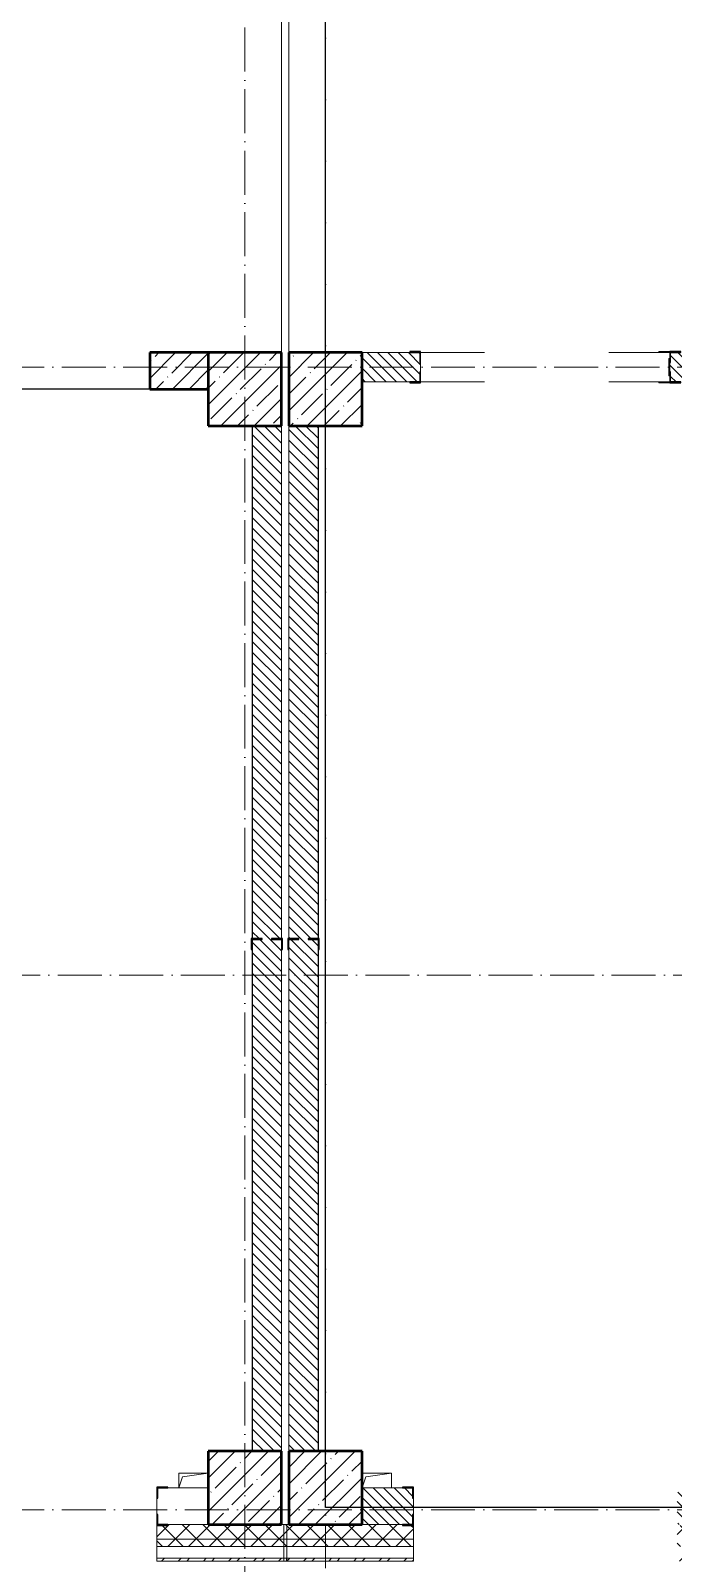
# Model space of a CAD drawing. Header units: millimetres. Extents: x -401725 to 250493, y 305116 to 802890.
# Drawn here: x 27896 to 32283, y 513932 to 524394 of the extents above; entities that cross this region are included whole.
import ezdxf

# ---------------------------------------------------------------- set-up
doc = ezdxf.new("R2010")
doc.units = ezdxf.units.MM
doc.linetypes.add('50_200_ШТРИХ_1Т_ш5_п1_п1_', pattern=[700, 500, -100, 0, -100])
for name, color, linetype, lineweight in [('A-FLOR-____-OTLN', 7, 'Continuous', 9), ('A-GENM-____-MCUT', 7, 'Continuous', 25), ('A-GENM-____-OTLN', 7, 'Continuous', 9), ('A-GENM-____-OTLN-1', 7, 'Continuous', 25), ('A-WALL-____-MCUT', 7, 'Continuous', 13), ('A-WALL-____-MCUT-1', 7, 'Continuous', 9), ('A-WALL-____-MCUT-2', 7, 'Continuous', 50), ('A-WALL-____-OTLN', 7, 'Continuous', 9), ('A-WALL-____-PATT-1', 7, 'Continuous', 9), ('A-WALL-FNSH-MCUT-1', 7, 'Continuous', 9), ('I-WALL-____-OTLN', 7, 'Continuous', 9), ('S-COLS-____-MCUT', 7, 'Continuous', 50), ('S-COLS-____-OTLN', 7, 'Continuous', 9), ('S-GRID-____-OTLN-1', 7, '50_200_ШТРИХ_1Т_ш5_п1_п1_', 9)]:
    doc.layers.add(name, color=color, linetype=linetype, lineweight=lineweight)
pattern_1 = [(135, (-15591.663, 459015.94), (-35.35534, -35.35534), [])]
pattern_2 = [(45, (-15591.66, 459015.94), (-70.71068, 70.71068), []), (135, (-15591.66, 459015.94), (-70.71068, -70.71068), [])]
pattern_3 = [(45, (-15591.66, 459015.94), (-85.53659, 85.53659), []), (45, (-15534.64, 459015.94), (-85.53659, 85.53659), [])]

# ---------------------------------------------------------------- blocks, each defined once
blk = doc.blocks.new('BSC_Колонна _Прямоугольная - 500х500-V15-АР1_План отверстий 2 этажа в осях 1-64_Ю-ЯЯ')
at = {"layer": 'S-COLS-____-OTLN'}
h = blk.add_hatch(dxfattribs=at)
h.set_pattern_fill('FP_24', color=256, style=0, pattern_type=2)
h.set_pattern_definition([(45, (-44950, -55431.04), (-114.04925, 114.04925), []), (45, (-44835.95, -55431.04), (-114.04925, 114.04925), [201.613, -40.323, 3.353, -36.97])])
h.paths.add_polyline_path([(-250, -250), (250, -250), (250, 250), (-250, 250), (-250, 179)], flags=0)
at = {"layer": 'S-COLS-____-MCUT'}
for p, q in [((250, 250), (-250, 250)), ((-250, 250), (-250, -250)), ((250, -250), (250, 250)), ((-250, -250), (250, -250))]:
    blk.add_line(p, q, dxfattribs=at)
blk = doc.blocks.new('BSC_Колонна _Прямоугольная - 500х500-V16-АР1_План отверстий 2 этажа в осях 1-64_Ю-ЯЯ')
at = {"layer": 'S-COLS-____-OTLN'}
h = blk.add_hatch(dxfattribs=at)
h.set_pattern_fill('FP_25', color=256, style=0, pattern_type=2)
h.set_pattern_definition([(45, (-44950, -62931.04), (-114.04925, 114.04925), []), (45, (-44835.95, -62931.04), (-114.04925, 114.04925), [201.613, -40.323, 3.353, -36.97])])
h.paths.add_polyline_path([(-250, -250), (250, -250), (250, 250), (-250, 250)], flags=0)
at = {"layer": 'S-COLS-____-MCUT'}
for p, q in [((250, 250), (-250, 250)), ((-250, 250), (-250, -250)), ((250, -250), (250, 250)), ((-250, -250), (250, -250))]:
    blk.add_line(p, q, dxfattribs=at)
blk = doc.blocks.new('BSC_Колонна _Прямоугольная - 500х500-V71-АР1_План отверстий 2 этажа в осях 1-64_Ю-ЯЯ')
at = {"layer": 'S-COLS-____-OTLN'}
h = blk.add_hatch(dxfattribs=at)
h.set_pattern_fill('FP_83', color=256, style=0, pattern_type=2)
h.set_pattern_definition([(45, (-45500, -55431.04), (-114.04925, 114.04925), []), (45, (-45385.95, -55431.04), (-114.04925, 114.04925), [201.613, -40.323, 3.353, -36.97])])
h.paths.add_polyline_path([(-250, -250), (250, -250), (250, 250), (-250, 250), (-250, 179)], flags=0)
at = {"layer": 'S-COLS-____-MCUT'}
for p, q in [((250, 250), (-250, 250)), ((-250, 250), (-250, -250)), ((250, -250), (250, 250)), ((-250, -250), (250, -250))]:
    blk.add_line(p, q, dxfattribs=at)
blk = doc.blocks.new('BSC_Колонна _Прямоугольная - 500х500-V72-АР1_План отверстий 2 этажа в осях 1-64_Ю-ЯЯ')
at = {"layer": 'S-COLS-____-OTLN'}
h = blk.add_hatch(dxfattribs=at)
h.set_pattern_fill('FP_84', color=256, style=0, pattern_type=2)
h.set_pattern_definition([(45, (-45500, -62931.04), (-114.04925, 114.04925), []), (45, (-45385.95, -62931.04), (-114.04925, 114.04925), [201.613, -40.323, 3.353, -36.97])])
h.paths.add_polyline_path([(-250, -250), (250, -250), (250, 250), (-250, 250)], flags=0)
at = {"layer": 'S-COLS-____-MCUT'}
for p, q in [((250, 250), (-250, 250)), ((-250, 250), (-250, -250)), ((250, -250), (250, 250)), ((-250, -250), (250, -250))]:
    blk.add_line(p, q, dxfattribs=at)
blk = doc.blocks.new('Фахверк_СКБ_Уголок - 250_2700-27497298-АР1_План отверстий 2 этажа в осях 1-64_Ю-ЯЯ')
at = {"layer": 'A-GENM-____-MCUT'}
for p, q in [((200, 181), (125, 181)), ((125, 181), (125, 106)), ((125, 106), (131, 106)), ((131, 106), (131, 175)), ((131, 175), (200, 175)), ((200, 175), (200, 181)), ((131, -6), (125, -6)), ((125, -6), (125, -81)), ((125, -81), (200, -81)), ((131, -75), (131, -6)), ((200, -75), (131, -75)), ((200, -81), (200, -75))]:
    blk.add_line(p, q, dxfattribs=at)
blk = doc.blocks.new('Фахверк_СКБ_Уголок - 200_3960-28268576-АР1_План отверстий 2 этажа в осях 1-64_Ю-ЯЯ')
at = {"layer": 'A-GENM-____-MCUT'}
for p, q in [((200, 156), (125, 156)), ((125, 156), (125, 81)), ((131, 81), (131, 150)), ((131, 150), (200, 150)), ((200, 150), (200, 156)), ((125, 81), (131, 81)), ((131, 19), (125, 19)), ((125, 19), (125, -56)), ((131, -50), (131, 19)), ((125, -56), (200, -56)), ((200, -50), (131, -50)), ((200, -56), (200, -50))]:
    blk.add_line(p, q, dxfattribs=at)
blk = doc.blocks.new('154_Стойка_СКБ_Уголок - СМ-2480_200-28346303-АР1_План отверстий 2 этажа в осях 1-64_Ю-ЯЯ')
at = {"layer": 'A-GENM-____-MCUT'}
for p, q in [((125, 156), (125, 81)), ((200, 156), (125, 156)), ((131, 81), (131, 150)), ((131, 150), (200, 150)), ((200, 150), (200, 156)), ((125, 81), (131, 81)), ((131, 19), (125, 19)), ((125, 19), (125, -56)), ((131, -50), (131, 19)), ((125, -56), (200, -56)), ((200, -50), (131, -50)), ((200, -56), (200, -50))]:
    blk.add_line(p, q, dxfattribs=at)
blk = doc.blocks.new('Стойка_Влож_Полоса боковая - Полоса-V150-АР1_План отверстий 2 этажа в осях 1-64_Ю-ЯЯ')
at = {"layer": 'A-GENM-____-OTLN'}
for p, q in [((-5, 60), (0, 60)), ((-5, -60), (-5, 60)), ((0, 31), (0, -31)), ((0, -60), (-5, -60))]:
    blk.add_line(p, q, dxfattribs=at)
blk = doc.blocks.new('Стойка_Влож_Уголок_Опорный - Уголок-28213941-АР1_План отверстий 2 этажа в осях 1-64_Ю-ЯЯ')
at = {"layer": 'A-GENM-____-OTLN'}
for p, q in [((-212, -6), (-212, 0)), ((0, 0), (0, -6)), ((-212, -75), (-212, -6)), ((-212, -6), (-206, -6)), ((-212, -75), (-206, -75)), ((-6, -6), (0, -6)), ((-6, -75), (0, -75)), ((0, -6), (0, -75))]:
    blk.add_line(p, q, dxfattribs=at)
blk = doc.blocks.new('Фахверк_СКБ_Уголок - 200_3550-28267367-АР1_План отверстий 2 этажа в осях 1-64_Ю-ЯЯ')
at = {"layer": 'A-GENM-____-MCUT'}
for p, q in [((200, 156), (125, 156)), ((125, 156), (125, 81)), ((131, 81), (131, 150)), ((131, 150), (200, 150)), ((200, 150), (200, 156)), ((125, 81), (131, 81)), ((131, 19), (125, 19)), ((125, 19), (125, -56)), ((131, -50), (131, 19)), ((125, -56), (200, -56)), ((200, -50), (131, -50)), ((200, -56), (200, -50))]:
    blk.add_line(p, q, dxfattribs=at)
blk = doc.blocks.new('AR_Отверстие прямоугольное _в плите_ - AR_Отверстие прямоугольное _в плите_-V167-АР1_План отверстий 2 этажа в осях 1-64_Ю-ЯЯ')
at = {"layer": 'A-GENM-____-OTLN'}
for p, q in [((100, 50), (-100, 50)), ((-100, -50), (-75, 25)), ((-75, 25), (100, 50)), ((100, -50), (100, 50))]:
    blk.add_line(p, q, dxfattribs=at)
blk = doc.blocks.new('AR_Отверстие прямоугольное _в плите_ - AR_Отверстие прямоугольное _в плите_-V175-АР1_План отверстий 2 этажа в осях 1-64_Ю-ЯЯ')
at = {"layer": 'A-GENM-____-OTLN'}
for p, q in [((100, 50), (-100, 50)), ((-100, 50), (-100, -50)), ((-100, -50), (-75, 25)), ((-75, 25), (100, 50))]:
    blk.add_line(p, q, dxfattribs=at)
blk = doc.blocks.new('Стены 3 - Стены 4-31194751-АР1_План отверстий 2 этажа в осях 1-64_Ю-ЯЯ')
at = {"layer": 'A-WALL-____-MCUT'}
for p, q in [((-1799, 41030), (-1799, 41010)), ((-1549, 41030), (-1799, 41030)), ((-1799, 41010), (-1549, 41010)), ((-1549, 41010), (-1549, 41030))]:
    blk.add_line(p, q, dxfattribs=at)
blk = doc.blocks.new('2этаж')
at = {"layer": 'S-GRID-____-OTLN-1', "color": 251, "ltscale": 0.6, "true_color": 0x636466}
for p, q in [((29908.3, 549908.8), (29908.3, 512083.3)), ((29358.3, 549620.5), (29358.3, 511907.5)), ((88482.7, 522097), (-20260.4, 522097)), ((59888.4, 517947), (-20260.4, 517947)), ((88482.7, 514297), (-20260.4, 514297))]:
    blk.add_line(p, q, dxfattribs=at)

msp = doc.modelspace()

# ---------------------------------------------------------------- hatches: boundary and pattern name
h = msp.add_hatch()
h.set_pattern_fill('FP_13', color=256, style=0, pattern_type=2)
h.set_pattern_definition([(45, (-15591.66, 459015.94), (-114.04925, 114.04925), []), (45, (-15477.61, 459015.94), (-114.04925, 114.04925), [201.612, -40.322, 3.353, -36.97])])
h.paths.add_polyline_path([(29108.3366, 521946.983), (29108.3366, 522196.983), (28708.3366, 522196.983), (28708.3366, 521946.983)], flags=0)
h.paths.add_polyline_path([(26908.3366, 521946.983), (26908.3366, 522196.983), (23608.3366, 522196.983), (23608.3366, 521946.983), (26813.1715, 521946.983)], flags=0)
at = {"layer": 'A-WALL-____-PATT-1'}
h = msp.add_hatch(dxfattribs=at)
h.set_pattern_fill('FP_6', color=256, style=0, pattern_type=2)
h.set_pattern_definition(pattern_1)
h.paths.add_polyline_path([(32264.3366, 521996.983), (32658.3366, 521996.983), (32658.3366, 522196.983), (32264.3366, 522196.983), (32264.3366, 522127.983), (32258.3366, 522127.983), (32258.3366, 522065.983), (32264.3366, 522065.983), (32264.3366, 522036.983)], flags=0)
h.paths.add_polyline_path([(30158.3366, 521996.983), (30552.3366, 521996.983), (30552.3366, 522065.983), (30558.3366, 522065.983), (30558.3366, 522127.983), (30552.3366, 522127.983), (30552.3366, 522196.983), (30158.3366, 522196.983)], flags=0)
h = msp.add_hatch(dxfattribs=at)
h.set_pattern_fill('FP_6', color=256, style=0, pattern_type=2)
h.set_pattern_definition(pattern_1)
h.paths.add_polyline_path([(29408.3366, 514696.983), (29608.3366, 514696.983), (29608.3366, 518190.983), (29539.3366, 518190.983), (29539.3366, 518196.983), (29608.3366, 518196.983), (29608.3366, 521696.983), (29408.3366, 521696.983), (29408.3366, 518196.983), (29477.3366, 518196.983), (29477.3366, 518190.983), (29408.3366, 518190.983), (29408.3366, 516240.5328)], flags=0)
h = msp.add_hatch(dxfattribs=at)
h.set_pattern_fill('FP_6', color=256, style=0, pattern_type=2)
h.set_pattern_definition(pattern_1)
h.paths.add_polyline_path([(29658.3366, 514696.983), (29858.3366, 514696.983), (29858.3366, 518190.983), (29789.3366, 518190.983), (29789.3366, 518196.983), (29858.3366, 518196.983), (29858.3366, 521696.983), (29658.3366, 521696.983), (29658.3366, 518196.983), (29727.3366, 518196.983), (29727.3366, 518190.983), (29658.3366, 518190.983), (29658.3366, 516240.5328)], flags=0)
h = msp.add_hatch(dxfattribs=at)
h.set_pattern_fill('FP_6', color=256, style=0, pattern_type=2)
h.set_pattern_definition(pattern_1)
h.paths.add_polyline_path([(32314.3366, 514196.983), (32658.3366, 514196.983), (32658.3366, 514446.983), (32314.3366, 514446.983), (32314.3366, 514377.983), (32308.3366, 514377.983), (32308.3366, 514265.983), (32314.3366, 514265.983)], flags=0)
h.paths.add_polyline_path([(30502.3366, 514196.983), (30502.3366, 514265.983), (30508.3366, 514265.983), (30508.3366, 514377.983), (30502.3366, 514377.983), (30502.3366, 514446.983), (30158.3366, 514446.983), (30158.3366, 514196.983), (30433.3366, 514196.983)], flags=0)
h = msp.add_hatch(dxfattribs=at)
h.set_pattern_fill('FP_1', color=256, style=0, pattern_type=2)
h.set_pattern_definition(pattern_2)
h.paths.add_polyline_path([(58628.1836, 514096.983), (58708.3366, 514096.983), (58708.3366, 514196.983), (52358.3366, 514196.983), (52358.3366, 514096.983), (55093.1822, 514096.983)], flags=0)
h.paths.add_polyline_path([(49408.3366, 514096.983), (51358.3366, 514096.983), (51358.3366, 514196.983), (49483.3366, 514196.983), (49483.3366, 514190.983), (49408.3366, 514190.983)], flags=0)
h.paths.add_polyline_path([(48408.3366, 514096.983), (48408.3366, 514190.983), (48333.3366, 514190.983), (48333.3366, 514196.983), (47383.3366, 514196.983), (47383.3366, 514190.983), (47308.3366, 514190.983), (47308.3366, 514096.983), (48023.1796, 514096.983)], flags=0)
h.paths.add_polyline_path([(44488.1782, 514096.983), (45508.3366, 514096.983), (45508.3366, 514190.983), (45433.3366, 514190.983), (45433.3366, 514196.983), (44383.3366, 514196.983), (44383.3366, 514190.983), (44308.3366, 514190.983), (44308.3366, 514096.983), (44383.3366, 514096.983)], flags=0)
h.paths.add_polyline_path([(42508.3366, 514096.983), (42508.3366, 514190.983), (42433.3366, 514190.983), (42433.3366, 514196.983), (41383.3366, 514196.983), (41383.3366, 514190.983), (41308.3366, 514190.983), (41308.3366, 514096.983), (41836.9272, 514096.983)], flags=0)
h.paths.add_polyline_path([(38743.8011, 514096.983), (39508.3366, 514096.983), (39508.3366, 514190.983), (39433.3366, 514190.983), (39433.3366, 514196.983), (38383.3366, 514196.983), (38383.3366, 514190.983), (38308.3366, 514190.983), (38308.3366, 514096.983), (38658.3366, 514096.983)], flags=0)
h.paths.add_polyline_path([(36433.3366, 514096.983), (36508.3366, 514096.983), (36508.3366, 514190.983), (36433.3366, 514190.983), (36433.3366, 514196.983), (35383.3366, 514196.983), (35383.3366, 514190.983), (35308.3366, 514190.983), (35308.3366, 514096.983), (35650.6749, 514096.983)], flags=0)
h.paths.add_polyline_path([(32308.3366, 514096.983), (33508.3366, 514096.983), (33508.3366, 514190.983), (33433.3366, 514190.983), (33433.3366, 514196.983), (32383.3366, 514196.983), (32383.3366, 514190.983), (32308.3366, 514190.983)], flags=0)
h.paths.add_polyline_path([(26883.3366, 514096.983), (26958.3366, 514096.983), (26958.3366, 514190.983), (26883.3366, 514190.983), (26883.3366, 514196.983), (25833.3366, 514196.983), (25833.3366, 514190.983), (25758.3366, 514190.983), (25758.3366, 514096.983), (26813.1715, 514096.983)], flags=0)
h.paths.add_polyline_path([(28833.3366, 514096.983), (30508.3366, 514096.983), (30508.3366, 514190.983), (30433.3366, 514190.983), (30433.3366, 514196.983), (28833.3366, 514196.983), (28833.3366, 514190.983), (28758.3366, 514190.983), (28758.3366, 514096.983)], flags=0)
h.paths.add_polyline_path([(23883.3366, 514096.983), (23958.3366, 514096.983), (23958.3366, 514190.983), (23883.3366, 514190.983), (23883.3366, 514196.983), (22833.3366, 514196.983), (22833.3366, 514190.983), (22758.3366, 514190.983), (22758.3366, 514096.983), (23608.3366, 514096.983)], flags=0)
h.paths.add_polyline_path([(20958.3366, 514096.983), (20958.3366, 514190.983), (20883.3366, 514190.983), (20883.3366, 514196.983), (19833.3366, 514196.983), (19833.3366, 514190.983), (19758.3366, 514190.983), (19758.3366, 514096.983), (20626.9192, 514096.983)], flags=0)
h.paths.add_polyline_path([(16758.3366, 514096.983), (17958.3366, 514096.983), (17958.3366, 514190.983), (17883.3366, 514190.983), (17883.3366, 514196.983), (16833.3366, 514196.983), (16833.3366, 514190.983), (16758.3366, 514190.983)], flags=0)
h.paths.add_polyline_path([(14958.3366, 514096.983), (14958.3366, 514190.983), (14883.3366, 514190.983), (14883.3366, 514196.983), (13833.3366, 514196.983), (13833.3366, 514190.983), (13758.3366, 514190.983), (13758.3366, 514096.983), (14883.3366, 514096.983)], flags=0)
h.paths.add_polyline_path([(11108.3366, 514096.983), (11958.3366, 514096.983), (11958.3366, 514190.983), (11883.3366, 514190.983), (11883.3366, 514196.983), (10833.3366, 514196.983), (10833.3366, 514190.983), (10758.3366, 514190.983), (10758.3366, 514096.983), (10905.6655, 514096.983)], flags=0)
h.paths.add_polyline_path([(8958.3366, 514096.983), (8958.3366, 514190.983), (8883.3366, 514190.983), (8883.3366, 514196.983), (7833.3366, 514196.983), (7833.3366, 514190.983), (7758.3366, 514190.983), (7758.3366, 514096.983), (8254.4145, 514096.983)], flags=0)
h.paths.add_polyline_path([(5958.3366, 514096.983), (5958.3366, 514190.983), (5883.3366, 514190.983), (5883.3366, 514196.983), (4833.3366, 514196.983), (4833.3366, 514190.983), (4758.3366, 514190.983), (4758.3366, 514096.983), (5883.3366, 514096.983)], flags=0)
h.paths.add_polyline_path([(2958.3366, 514096.983), (2958.3366, 514190.983), (2883.3366, 514190.983), (2883.3366, 514196.983), (1833.3366, 514196.983), (1833.3366, 514190.983), (1758.3366, 514190.983), (1758.3366, 514096.983), (2951.9125, 514096.983)], flags=0)
h.paths.add_polyline_path([(758.3366, 514096.983), (758.3366, 514190.983), (683.3366, 514190.983), (683.3366, 514196.983), (-9041.6634, 514196.983), (-9041.6634, 514096.983), (300.6615, 514096.983)], flags=0)
h.paths.add_polyline_path([(-10041.6634, 514096.983), (-10041.6634, 514196.983), (-18041.6634, 514196.983), (-18041.6634, 514096.983), (-12071.8431, 514096.983)], flags=0)
h = msp.add_hatch(dxfattribs=at)
h.set_pattern_fill('FP_1', color=256, style=0, pattern_type=2)
h.set_pattern_definition(pattern_2)
h.paths.add_polyline_path([(58708.3366, 514046.983), (58708.3366, 514096.983), (52358.3366, 514096.983), (52358.3366, 514046.983), (58628.1836, 514046.983)], flags=0)
h.paths.add_polyline_path([(51358.3366, 514046.983), (51358.3366, 514096.983), (49408.3366, 514096.983), (49408.3366, 514046.983), (49790.6802, 514046.983)], flags=0)
h.paths.add_polyline_path([(48408.3366, 514046.983), (48408.3366, 514096.983), (47308.3366, 514096.983), (47308.3366, 514046.983), (48023.1796, 514046.983)], flags=0)
h.paths.add_polyline_path([(45508.3366, 514046.983), (45508.3366, 514096.983), (44308.3366, 514096.983), (44308.3366, 514046.983), (44488.1782, 514046.983)], flags=0)
h.paths.add_polyline_path([(42508.3366, 514046.983), (42508.3366, 514096.983), (41308.3366, 514096.983), (41308.3366, 514046.983), (41836.9272, 514046.983)], flags=0)
h.paths.add_polyline_path([(39508.3366, 514046.983), (39508.3366, 514096.983), (38308.3366, 514096.983), (38308.3366, 514046.983), (39185.6762, 514046.983)], flags=0)
h.paths.add_polyline_path([(35308.3366, 514046.983), (36508.3366, 514046.983), (36508.3366, 514096.983), (35308.3366, 514096.983)], flags=0)
h.paths.add_polyline_path([(32999.4239, 514046.983), (33508.3366, 514046.983), (33508.3366, 514096.983), (32308.3366, 514096.983), (32308.3366, 514046.983)], flags=0)
h.paths.add_polyline_path([(28758.3366, 514046.983), (30508.3366, 514046.983), (30508.3366, 514096.983), (28758.3366, 514096.983)], flags=0)
h.paths.add_polyline_path([(25758.3366, 514046.983), (26958.3366, 514046.983), (26958.3366, 514096.983), (25758.3366, 514096.983)], flags=0)
h.paths.add_polyline_path([(23958.3366, 514046.983), (23958.3366, 514096.983), (22758.3366, 514096.983), (22758.3366, 514046.983), (23278.1702, 514046.983)], flags=0)
h.paths.add_polyline_path([(17958.3366, 514046.983), (17958.3366, 514096.983), (16758.3366, 514096.983), (16758.3366, 514046.983)], flags=0)
h.paths.add_polyline_path([(19758.3366, 514046.983), (20958.3366, 514046.983), (20958.3366, 514096.983), (19758.3366, 514096.983)], flags=0)
h.paths.add_polyline_path([(14958.3366, 514046.983), (14958.3366, 514096.983), (13758.3366, 514096.983), (13758.3366, 514046.983), (14440.6669, 514046.983)], flags=0)
h.paths.add_polyline_path([(11958.3366, 514046.983), (11958.3366, 514096.983), (10758.3366, 514096.983), (10758.3366, 514046.983), (11789.4159, 514046.983)], flags=0)
h.paths.add_polyline_path([(7758.3366, 514046.983), (8958.3366, 514046.983), (8958.3366, 514096.983), (7758.3366, 514096.983)], flags=0)
h.paths.add_polyline_path([(5958.3366, 514046.983), (5958.3366, 514096.983), (4758.3366, 514096.983), (4758.3366, 514046.983), (5603.1635, 514046.983)], flags=0)
h.paths.add_polyline_path([(2951.9125, 514046.983), (2958.3366, 514046.983), (2958.3366, 514096.983), (1758.3366, 514096.983), (1758.3366, 514046.983), (2068.1622, 514046.983)], flags=0)
h.paths.add_polyline_path([(758.3366, 514046.983), (758.3366, 514096.983), (-9041.6634, 514096.983), (-9041.6634, 514046.983), (300.6615, 514046.983)], flags=0)
h.paths.add_polyline_path([(-10041.6634, 514046.983), (-10041.6634, 514096.983), (-18141.6634, 514096.983), (-18141.6634, 514046.983), (-12071.8431, 514046.983)], flags=0)
h = msp.add_hatch(dxfattribs=at)
h.set_pattern_fill('FP_3', color=256, style=0, pattern_type=2)
h.set_pattern_definition(pattern_3)
h.paths.add_polyline_path([(29623.3366, 513946.983), (29623.3366, 513966.983), (28758.3366, 513966.983), (28758.3366, 513946.983), (29464.4225, 513946.983)], flags=0)
h.paths.add_polyline_path([(26813.1715, 513946.983), (26958.3366, 513946.983), (26958.3366, 513966.983), (25758.3366, 513966.983), (25758.3366, 513946.983)], flags=0)
h.paths.add_polyline_path([(23278.1702, 513946.983), (23958.3366, 513946.983), (23958.3366, 513966.983), (22758.3366, 513966.983), (22758.3366, 513946.983)], flags=0)
h.paths.add_polyline_path([(20958.3366, 513946.983), (20958.3366, 513966.983), (19758.3366, 513966.983), (19758.3366, 513946.983), (20626.9192, 513946.983)], flags=0)
h.paths.add_polyline_path([(17958.3366, 513946.983), (17958.3366, 513966.983), (16758.3366, 513966.983), (16758.3366, 513946.983)], flags=0)
h.paths.add_polyline_path([(14958.3366, 513946.983), (14958.3366, 513966.983), (13758.3366, 513966.983), (13758.3366, 513946.983), (14440.6669, 513946.983)], flags=0)
h.paths.add_polyline_path([(11789.4159, 513946.983), (11958.3366, 513946.983), (11958.3366, 513966.983), (10758.3366, 513966.983), (10758.3366, 513946.983), (10905.6655, 513946.983)], flags=0)
h.paths.add_polyline_path([(8958.3366, 513946.983), (8958.3366, 513966.983), (7758.3366, 513966.983), (7758.3366, 513946.983), (8254.4145, 513946.983)], flags=0)
h.paths.add_polyline_path([(5603.1635, 513946.983), (5958.3366, 513946.983), (5958.3366, 513966.983), (4758.3366, 513966.983), (4758.3366, 513946.983)], flags=0)
h.paths.add_polyline_path([(1758.3366, 513946.983), (2958.3366, 513946.983), (2958.3366, 513966.983), (1758.3366, 513966.983)], flags=0)
h.paths.add_polyline_path([(758.3366, 513946.983), (758.3366, 513966.983), (-9041.6634, 513966.983), (-9041.6634, 513946.983), (300.6615, 513946.983)], flags=0)
h.paths.add_polyline_path([(-10041.6634, 513946.983), (-10041.6634, 513966.983), (-18271.6634, 513966.983), (-18271.6634, 513946.983), (-12071.8431, 513946.983)], flags=0)
h = msp.add_hatch(dxfattribs=at)
h.set_pattern_fill('FP_3', color=256, style=0, pattern_type=2)
h.set_pattern_definition(pattern_3)
h.paths.add_polyline_path([(44928.3366, 513946.983), (44928.3366, 513966.983), (44308.3366, 513966.983), (44308.3366, 513946.983), (44488.1782, 513946.983)], flags=0)
h.paths.add_polyline_path([(41836.9272, 513946.983), (42508.3366, 513946.983), (42508.3366, 513966.983), (41308.3366, 513966.983), (41308.3366, 513946.983)], flags=0)
h.paths.add_polyline_path([(39508.3366, 513946.983), (39508.3366, 513966.983), (38308.3366, 513966.983), (38308.3366, 513946.983), (39185.6762, 513946.983)], flags=0)
h.paths.add_polyline_path([(36508.3366, 513946.983), (36508.3366, 513966.983), (35308.3366, 513966.983), (35308.3366, 513946.983), (35650.6749, 513946.983)], flags=0)
h.paths.add_polyline_path([(32999.4239, 513946.983), (33508.3366, 513946.983), (33508.3366, 513966.983), (32308.3366, 513966.983), (32308.3366, 513946.983)], flags=0)
h.paths.add_polyline_path([(30508.3366, 513946.983), (30508.3366, 513966.983), (29643.3366, 513966.983), (29643.3366, 513946.983), (30348.1729, 513946.983)], flags=0)

# ---------------------------------------------------------------- linework, layer by layer
msp.add_line((28708.3366, 521946.983), (26908.3366, 521946.983))
msp.add_lwpolyline([(58491.7644, 514313.3729), (29908.3366, 514313.3729), (29908.3366, 549908.7924), (58491.7644, 549908.7924)], close=True)
for points in [[(29408.3366, 521696.983), (29408.3366, 514696.983)], [(29858.3366, 521696.983), (29858.3366, 514696.983)]]:
    msp.add_lwpolyline(points)
at = {"layer": 'A-FLOR-____-OTLN'}
for p, q in [((29608.3366, 522196.983), (29608.3366, 526546.983)), ((29658.3366, 526296.983), (29658.3366, 522196.983))]:
    msp.add_line(p, q, dxfattribs=at)
at = {"layer": 'A-WALL-____-MCUT'}
for p, q in [((30483.3366, 522196.983), (30158.3366, 522196.983)), ((30558.3366, 522065.983), (30558.3366, 522127.983)), ((30158.3366, 521996.983), (30483.3366, 521996.983)), ((29408.3366, 521696.983), (29408.3366, 518196.983)), ((29608.3366, 518196.983), (29608.3366, 521696.983)), ((29658.3366, 521696.983), (29658.3366, 518196.983)), ((29858.3366, 518196.983), (29858.3366, 521696.983)), ((29408.3366, 518121.983), (29408.3366, 514696.983)), ((29608.3366, 514696.983), (29608.3366, 518121.983)), ((29658.3366, 518121.983), (29658.3366, 514696.983)), ((29858.3366, 514696.983), (29858.3366, 518121.983)), ((29108.3366, 514446.983), (28833.3366, 514446.983)), ((30433.3366, 514446.983), (30158.3366, 514446.983)), ((28758.3366, 514377.983), (28758.3366, 514265.983)), ((30508.3366, 514265.983), (30508.3366, 514377.983)), ((29658.3366, 514196.983), (29608.3366, 514196.983)), ((28758.3366, 514190.983), (28758.3366, 513966.983)), ((30508.3366, 513966.983), (30508.3366, 514190.983)), ((28758.3366, 513966.983), (30508.3366, 513966.983))]:
    msp.add_line(p, q, dxfattribs=at)
at = {"layer": 'A-WALL-____-MCUT-1'}
for p, q in [((29108.3366, 514196.983), (28833.3366, 514196.983)), ((30433.3366, 514196.983), (30158.3366, 514196.983)), ((30508.3366, 514096.983), (28758.3366, 514096.983)), ((30508.3366, 514046.983), (28758.3366, 514046.983))]:
    msp.add_line(p, q, dxfattribs=at)
at = {"layer": 'A-WALL-____-MCUT-2'}
for p, q in [((29108.3366, 522196.983), (28708.3366, 522196.983)), ((28708.3366, 522196.983), (28708.3366, 521946.983)), ((28708.3366, 521946.983), (29108.3366, 521946.983))]:
    msp.add_line(p, q, dxfattribs=at)
at = {"layer": 'A-WALL-FNSH-MCUT-1'}
for p, q in [((28758.3366, 513966.983), (28758.3366, 513966.983)), ((28758.3366, 513966.983), (28758.3366, 513946.983)), ((28758.3366, 513946.983), (29623.3366, 513946.983)), ((29623.3366, 513946.983), (29623.3366, 513966.983)), ((29643.3366, 513966.983), (29643.3366, 513946.983)), ((29643.3366, 513946.983), (30508.3366, 513946.983)), ((30508.3366, 513946.983), (30508.3366, 513966.983)), ((30508.3366, 513966.983), (30508.3366, 513966.983))]:
    msp.add_line(p, q, dxfattribs=at)
at = {"layer": 'I-WALL-____-OTLN'}
for p, q in [((30558.3366, 522196.983), (30993.3366, 522196.983)), ((31843.3366, 522196.983), (32258.3366, 522196.983)), ((30993.3366, 521996.983), (30558.3366, 521996.983)), ((32258.3366, 521996.983), (31843.3366, 521996.983))]:
    msp.add_line(p, q, dxfattribs=at)

# ---------------------------------------------------------------- block references
at = {"color": 18, "true_color": 0x000000}
msp.add_blockref('2этаж', (0, 0), dxfattribs=at)
at = {"layer": 'A-GENM-____-OTLN', "rotation": 269.9999999999995}
msp.add_blockref('Стойка_Влож_Уголок_Опорный - Уголок-28213941-АР1_План отверстий 2 этажа в осях 1-64_Ю-ЯЯ', (32258.3366, 521990.983), dxfattribs=at)
at = {"layer": 'A-GENM-____-OTLN'}
for name, p in [('Стойка_Влож_Полоса боковая - Полоса-V150-АР1_План отверстий 2 этажа в осях 1-64_Ю-ЯЯ', (32258.3366, 522096.983)), ('AR_Отверстие прямоугольное _в плите_ - AR_Отверстие прямоугольное _в плите_-V175-АР1_План отверстий 2 этажа в осях 1-64_Ю-ЯЯ', (29008.3366, 514496.983)), ('AR_Отверстие прямоугольное _в плите_ - AR_Отверстие прямоугольное _в плите_-V167-АР1_План отверстий 2 этажа в осях 1-64_Ю-ЯЯ', (30258.3366, 514496.983))]:
    msp.add_blockref(name, p, dxfattribs=at)
at = {"layer": 'A-GENM-____-OTLN-1'}
for name, p, rotation in [('Фахверк_СКБ_Уголок - 200_3960-28268576-АР1_План отверстий 2 этажа в осях 1-64_Ю-ЯЯ', (30683.3366, 522146.983), 180), ('Фахверк_СКБ_Уголок - 200_3550-28267367-АР1_План отверстий 2 этажа в осях 1-64_Ю-ЯЯ', (29458.3366, 518321.983), 269.9999999999999), ('Фахверк_СКБ_Уголок - 200_3550-28267367-АР1_План отверстий 2 этажа в осях 1-64_Ю-ЯЯ', (29708.3366, 518321.983), 269.9999999999999), ('Фахверк_СКБ_Уголок - 250_2700-27497298-АР1_План отверстий 2 этажа в осях 1-64_Ю-ЯЯ', (30633.3366, 514371.983), 180)]:
    msp.add_blockref(name, p, dxfattribs=dict(at, rotation=rotation))
for name, p in [('154_Стойка_СКБ_Уголок - СМ-2480_200-28346303-АР1_План отверстий 2 этажа в осях 1-64_Ю-ЯЯ', (32133.3366, 522046.983)), ('Фахверк_СКБ_Уголок - 250_2700-27497298-АР1_План отверстий 2 этажа в осях 1-64_Ю-ЯЯ', (28633.3366, 514271.983))]:
    msp.add_blockref(name, p, dxfattribs=at)
at = {"layer": 'A-WALL-____-OTLN', "rotation": 89.9999999999999}
msp.add_blockref('Стены 3 - Стены 4-31194751-АР1_План отверстий 2 этажа в осях 1-64_Ю-ЯЯ', (70653.5786, 515745.4947), dxfattribs=at)
at = {"layer": 'S-COLS-____-OTLN'}
for name, p in [('BSC_Колонна _Прямоугольная - 500х500-V16-АР1_План отверстий 2 этажа в осях 1-64_Ю-ЯЯ', (29358.3366, 521946.983)), ('BSC_Колонна _Прямоугольная - 500х500-V72-АР1_План отверстий 2 этажа в осях 1-64_Ю-ЯЯ', (29908.3366, 521946.983)), ('BSC_Колонна _Прямоугольная - 500х500-V15-АР1_План отверстий 2 этажа в осях 1-64_Ю-ЯЯ', (29358.3366, 514446.983)), ('BSC_Колонна _Прямоугольная - 500х500-V71-АР1_План отверстий 2 этажа в осях 1-64_Ю-ЯЯ', (29908.3366, 514446.983))]:
    msp.add_blockref(name, p, dxfattribs=at)

doc.saveas('drawing.dxf')
